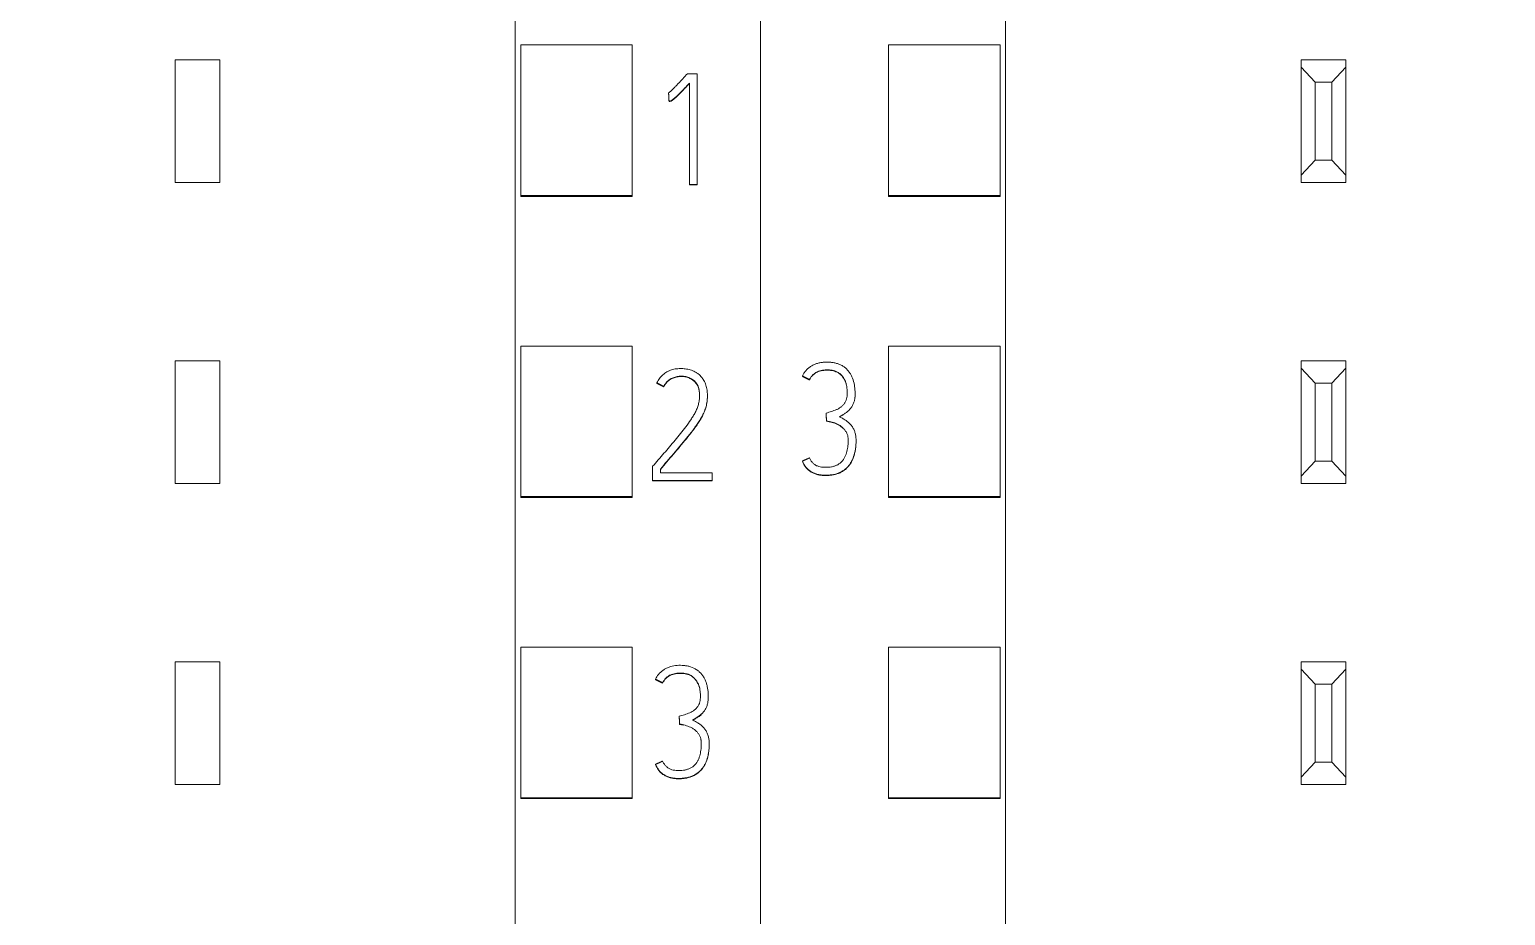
# Model space of a CAD drawing. Header units: millimetres. Extents: x 42151 to 59780, y 37376 to 44547.
# Drawn here: x 48087.11 to 48113.59, y 43227.3 to 43243.19 of the extents above; entities that cross this region are included whole.
import ezdxf

# ---------------------------------------------------------------- set-up
doc = ezdxf.new("R2010")
doc.units = ezdxf.units.MM
doc.set_wipeout_variables(frame=1)
doc.layers.add('000-PI-Oprema', color=30, linetype='Continuous', lineweight=5)
doc.layers.add('SI-ORMAR-Oprema', color=30, linetype='Continuous', lineweight=5)

# ---------------------------------------------------------------- blocks, each defined once
blk = doc.blocks.new('6ES7522-1BL01-0AB0')
blk.add_wipeout([(-17.4, 69.029), (17.4, 69.029), (17.4, -77.971), (-17.4, -77.971)]).dxf.layer = 'SI-ORMAR-Oprema'
at = {"layer": 'SI-ORMAR-Oprema', "linetype": 'Continuous'}
for p, q in [((17.4, 56.709), (17.4, -56.709)), ((13, -54.387), (13, 54.429)), ((13.1, -9.006), (13.1, -6.304)), ((13.1, -6.304), (15.1, -6.304)), ((15.1, -9.006), (15.1, -6.304)), ((6.9, -8.771), (6.9, -6.571)), ((6.9, -6.571), (7.7, -6.571)), ((7.7, -6.571), (7.7, -8.771)), ((16.264, -6.82), (16.089, -6.82)), ((16.264, -8.809), (16.264, -6.82)), ((16.125, -6.992), (16.125, -8.809)), ((15.753, -7.166), (15.753, -7.172)), ((15.761, -7.313), (15.761, -7.319)), ((7.7, -8.771), (6.9, -8.771)), ((16.125, -8.809), (16.125, -8.815)), ((16.125, -8.809), (16.264, -8.809)), ((16.264, -8.815), (16.125, -8.815)), ((16.264, -8.809), (16.264, -8.815)), ((13.1, -9.022), (13.1, -9.006)), ((13.1, -9.006), (15.1, -9.006)), ((13.1, -9.022), (15.1, -9.022)), ((15.1, -9.022), (15.1, -9.006)), ((13.1, -14.407), (13.1, -11.706)), ((13.1, -11.706), (15.1, -11.706)), ((15.1, -14.407), (15.1, -11.706)), ((6.9, -14.171), (6.9, -11.971)), ((6.9, -11.971), (7.7, -11.971)), ((7.7, -11.971), (7.7, -14.171)), ((15.542, -12.367), (15.542, -12.373)), ((15.667, -12.431), (15.667, -12.437)), ((16.449, -12.599), (16.449, -12.593)), ((15.467, -13.863), (15.467, -14.118)), ((15.606, -13.98), (15.606, -13.913)), ((16.533, -13.98), (15.606, -13.98)), ((16.533, -14.118), (16.533, -13.98)), ((7.7, -14.171), (6.9, -14.171)), ((15.467, -14.118), (15.467, -14.125)), ((15.467, -14.118), (16.533, -14.118)), ((16.533, -14.125), (15.467, -14.125)), ((16.533, -14.118), (16.533, -14.125)), ((13.1, -14.422), (13.1, -14.407)), ((13.1, -14.407), (15.1, -14.407)), ((13.1, -14.422), (15.1, -14.422)), ((15.1, -14.422), (15.1, -14.407)), ((13.1, -19.809), (13.1, -17.107)), ((13.1, -17.107), (15.1, -17.107)), ((15.1, -19.809), (15.1, -17.107)), ((6.9, -19.571), (6.9, -17.371)), ((6.9, -17.371), (7.7, -17.371)), ((7.7, -17.371), (7.7, -19.571)), ((15.519, -17.683), (15.519, -17.689)), ((15.646, -17.747), (15.646, -17.753)), ((16.465, -18.002), (16.465, -17.995)), ((15.943, -18.348), (15.943, -18.354)), ((15.951, -18.487), (15.951, -18.493)), ((16.481, -18.855), (16.481, -18.849)), ((15.519, -19.21), (15.519, -19.216)), ((7.7, -19.571), (6.9, -19.571)), ((13.1, -19.822), (13.1, -19.809)), ((13.1, -19.809), (15.1, -19.809)), ((13.1, -19.822), (15.1, -19.822)), ((15.1, -19.822), (15.1, -19.809))]:
    blk.add_line(p, q, dxfattribs=at)
for points, knots in [([(16.089, -6.82), (16.062, -6.85), (16.035, -6.88), (15.981, -6.939), (15.953, -6.969), (15.912, -7.013), (15.898, -7.027), (15.87, -7.056), (15.856, -7.071), (15.828, -7.099), (15.813, -7.113), (15.783, -7.14), (15.768, -7.153), (15.753, -7.166)], [0, 0, 0, 0, 0.25, 0.25, 0.5, 0.5, 0.625, 0.625, 0.75, 0.75, 0.875, 0.875, 1, 1, 1, 1]), ([(15.761, -7.313), (15.767, -7.313), (15.772, -7.312), (15.782, -7.31), (15.787, -7.309), (15.797, -7.305), (15.801, -7.303), (15.81, -7.298), (15.814, -7.295), (15.827, -7.286), (15.835, -7.28), (15.851, -7.267), (15.859, -7.261), (15.882, -7.24), (15.897, -7.227), (15.926, -7.198), (15.941, -7.184), (15.984, -7.14), (16.013, -7.111), (16.069, -7.052), (16.097, -7.022), (16.125, -6.992)], [0, 0, 0, 0, 0.03125, 0.03125, 0.0625, 0.0625, 0.09375, 0.09375, 0.125, 0.125, 0.1875, 0.1875, 0.25, 0.25, 0.375, 0.375, 0.5, 0.5, 0.75, 0.75, 1, 1, 1, 1]), ([(16.125, -6.998), (16.097, -7.028), (16.069, -7.058), (16.013, -7.117), (15.984, -7.147), (15.941, -7.19), (15.926, -7.205), (15.897, -7.233), (15.882, -7.247), (15.859, -7.267), (15.851, -7.274), (15.835, -7.287), (15.827, -7.293), (15.814, -7.302), (15.81, -7.304), (15.801, -7.309), (15.797, -7.312), (15.787, -7.315), (15.782, -7.316), (15.772, -7.318), (15.767, -7.319), (15.761, -7.319)], [0, 0, 0, 0, 0.25, 0.25, 0.5, 0.5, 0.625, 0.625, 0.75, 0.75, 0.8125, 0.8125, 0.875, 0.875, 0.90625, 0.90625, 0.9375, 0.9375, 0.96875, 0.96875, 1, 1, 1, 1]), ([(15.606, -13.913), (15.645, -13.867), (15.684, -13.821), (15.762, -13.729), (15.801, -13.684), (15.879, -13.592), (15.918, -13.546), (15.996, -13.454), (16.034, -13.407), (16.11, -13.314), (16.148, -13.267), (16.203, -13.195), (16.221, -13.17), (16.256, -13.121), (16.273, -13.096), (16.306, -13.046), (16.322, -13.021), (16.353, -12.969), (16.367, -12.942), (16.386, -12.901), (16.392, -12.888), (16.403, -12.859), (16.408, -12.845), (16.422, -12.802), (16.429, -12.773), (16.441, -12.714), (16.445, -12.684), (16.448, -12.639), (16.449, -12.624), (16.45, -12.593), (16.449, -12.578), (16.447, -12.533), (16.444, -12.503), (16.436, -12.458), (16.433, -12.444), (16.425, -12.414), (16.421, -12.4), (16.41, -12.371), (16.404, -12.357), (16.391, -12.331), (16.384, -12.317), (16.371, -12.298), (16.367, -12.292), (16.358, -12.28), (16.353, -12.274), (16.339, -12.256), (16.329, -12.245), (16.307, -12.224), (16.296, -12.214), (16.278, -12.2), (16.272, -12.195), (16.259, -12.187), (16.253, -12.183), (16.22, -12.163), (16.192, -12.151), (16.149, -12.136), (16.135, -12.132), (16.105, -12.124), (16.09, -12.121), (16.06, -12.115), (16.045, -12.114), (16.015, -12.111), (16, -12.11), (15.97, -12.109), (15.955, -12.11), (15.925, -12.111), (15.91, -12.112), (15.864, -12.117), (15.835, -12.123), (15.792, -12.137), (15.777, -12.142), (15.757, -12.152), (15.75, -12.155), (15.736, -12.162), (15.729, -12.165), (15.697, -12.184), (15.672, -12.202), (15.638, -12.232), (15.627, -12.243), (15.607, -12.266), (15.597, -12.277), (15.57, -12.313), (15.555, -12.339), (15.542, -12.367)], [0, 0, 0, 0, 0.0625, 0.0625, 0.125, 0.125, 0.1875, 0.1875, 0.25, 0.25, 0.3125, 0.3125, 0.34375, 0.34375, 0.375, 0.375, 0.40625, 0.40625, 0.4375, 0.4375, 0.453125, 0.453125, 0.46875, 0.46875, 0.5, 0.5, 0.53125, 0.53125, 0.546875, 0.546875, 0.5625, 0.5625, 0.59375, 0.59375, 0.609375, 0.609375, 0.625, 0.625, 0.640625, 0.640625, 0.65625, 0.65625, 0.664062, 0.664062, 0.671875, 0.671875, 0.6875, 0.6875, 0.703125, 0.703125, 0.710937, 0.710937, 0.71875, 0.71875, 0.75, 0.75, 0.765625, 0.765625, 0.78125, 0.78125, 0.796875, 0.796875, 0.8125, 0.8125, 0.828125, 0.828125, 0.84375, 0.84375, 0.875, 0.875, 0.890625, 0.890625, 0.898437, 0.898437, 0.90625, 0.90625, 0.9375, 0.9375, 0.953125, 0.953125, 0.96875, 0.96875, 1, 1, 1, 1]), ([(15.667, -12.431), (15.679, -12.408), (15.692, -12.386), (15.716, -12.355), (15.725, -12.346), (15.744, -12.327), (15.754, -12.319), (15.785, -12.296), (15.808, -12.284), (15.856, -12.264), (15.881, -12.257), (15.919, -12.25), (15.932, -12.248), (15.958, -12.246), (15.971, -12.245), (16.01, -12.246), (16.035, -12.249), (16.073, -12.257), (16.086, -12.261), (16.111, -12.269), (16.123, -12.274), (16.158, -12.29), (16.18, -12.304), (16.21, -12.328), (16.22, -12.337), (16.238, -12.356), (16.246, -12.366), (16.257, -12.382), (16.26, -12.388), (16.267, -12.399), (16.276, -12.416), (16.283, -12.434), (16.291, -12.459), (16.295, -12.472), (16.3, -12.497), (16.302, -12.51), (16.305, -12.536), (16.306, -12.548), (16.308, -12.574), (16.308, -12.587), (16.308, -12.613), (16.308, -12.626), (16.306, -12.652), (16.304, -12.665), (16.299, -12.703), (16.294, -12.729), (16.284, -12.766), (16.281, -12.778), (16.273, -12.803), (16.268, -12.815), (16.253, -12.851), (16.242, -12.875), (16.219, -12.92), (16.206, -12.942), (16.179, -12.986), (16.165, -13.007), (16.123, -13.072), (16.093, -13.113), (16, -13.237), (15.935, -13.316), (15.836, -13.435), (15.803, -13.474), (15.736, -13.552), (15.703, -13.591), (15.636, -13.669), (15.602, -13.708), (15.535, -13.786), (15.501, -13.825), (15.467, -13.863)], [0, 0, 0, 0, 0.03125, 0.03125, 0.046875, 0.046875, 0.0625, 0.0625, 0.09375, 0.09375, 0.125, 0.125, 0.140625, 0.140625, 0.15625, 0.15625, 0.1875, 0.1875, 0.203125, 0.203125, 0.21875, 0.21875, 0.25, 0.25, 0.265625, 0.265625, 0.28125, 0.28125, 0.289063, 0.289063, 0.296875, 0.3125, 0.3125, 0.328125, 0.328125, 0.34375, 0.34375, 0.359375, 0.359375, 0.375, 0.375, 0.390625, 0.390625, 0.40625, 0.40625, 0.4375, 0.4375, 0.453125, 0.453125, 0.46875, 0.46875, 0.5, 0.5, 0.53125, 0.53125, 0.5625, 0.5625, 0.625, 0.625, 0.75, 0.75, 0.8125, 0.8125, 0.875, 0.875, 0.9375, 0.9375, 1, 1, 1, 1]), ([(16.308, -12.602), (16.308, -12.592), (16.308, -12.581), (16.307, -12.558), (16.306, -12.545), (16.303, -12.52), (16.301, -12.507), (16.296, -12.481), (16.292, -12.469), (16.284, -12.444), (16.28, -12.432), (16.272, -12.414), (16.269, -12.408), (16.262, -12.397), (16.259, -12.391), (16.24, -12.364), (16.223, -12.345), (16.197, -12.324), (16.192, -12.32), (16.182, -12.313), (16.165, -12.302), (16.137, -12.286), (16.113, -12.276), (16.088, -12.267), (16.076, -12.264), (16.038, -12.255), (16.012, -12.252), (15.959, -12.251), (15.921, -12.255), (15.883, -12.264), (15.857, -12.271), (15.845, -12.275), (15.821, -12.285), (15.809, -12.29), (15.786, -12.303), (15.775, -12.31), (15.743, -12.333), (15.725, -12.351), (15.701, -12.381), (15.693, -12.392), (15.679, -12.414), (15.673, -12.425), (15.667, -12.437)], [0, 0, 0, 0, 0.034384, 0.034384, 0.076368, 0.076368, 0.118351, 0.118351, 0.160334, 0.160334, 0.202317, 0.202317, 0.223309, 0.223309, 0.244301, 0.244301, 0.328267, 0.328267, 0.349259, 0.349259, 0.370251, 0.412234, 0.454217, 0.454217, 0.496201, 0.496201, 0.580167, 0.580167, 0.664134, 0.706117, 0.706117, 0.7481, 0.7481, 0.790084, 0.790084, 0.832067, 0.832067, 0.916033, 0.916033, 0.958017, 0.958017, 1, 1, 1, 1]), ([(16.449, -12.6), (16.449, -12.605), (16.449, -12.611), (16.449, -12.632), (16.448, -12.647), (16.445, -12.692), (16.44, -12.722), (16.429, -12.781), (16.422, -12.81), (16.407, -12.853), (16.402, -12.867), (16.391, -12.896), (16.385, -12.91), (16.366, -12.951), (16.352, -12.977), (16.321, -13.029), (16.305, -13.054), (16.272, -13.104), (16.255, -13.129), (16.22, -13.177), (16.202, -13.202), (16.148, -13.274), (16.11, -13.321), (16.034, -13.414), (15.996, -13.46), (15.918, -13.553), (15.879, -13.598), (15.801, -13.69), (15.762, -13.736), (15.684, -13.828), (15.645, -13.874), (15.606, -13.92)], [0, 0, 0, 0, 0.010377, 0.010377, 0.038652, 0.038652, 0.095202, 0.095202, 0.151752, 0.151752, 0.180027, 0.180027, 0.208302, 0.208302, 0.264851, 0.264851, 0.321401, 0.321401, 0.377951, 0.377951, 0.434501, 0.434501, 0.547601, 0.547601, 0.660701, 0.660701, 0.7738, 0.7738, 0.8869, 0.8869, 1, 1, 1, 1]), ([(16.182, -18.412), (16.2, -18.403), (16.217, -18.393), (16.252, -18.374), (16.269, -18.363), (16.294, -18.347), (16.302, -18.341), (16.318, -18.329), (16.326, -18.323), (16.341, -18.31), (16.348, -18.303), (16.362, -18.288), (16.369, -18.281), (16.389, -18.258), (16.401, -18.241), (16.416, -18.215), (16.421, -18.206), (16.43, -18.188), (16.434, -18.179), (16.445, -18.15), (16.451, -18.131), (16.459, -18.092), (16.461, -18.072), (16.464, -18.031), (16.465, -18.011), (16.465, -17.971), (16.464, -17.951), (16.46, -17.891), (16.454, -17.851), (16.441, -17.792), (16.436, -17.772), (16.424, -17.734), (16.41, -17.696), (16.391, -17.66), (16.37, -17.625), (16.358, -17.609), (16.332, -17.578), (16.312, -17.556), (16.289, -17.536), (16.273, -17.524), (16.265, -17.518), (16.222, -17.489), (16.186, -17.472), (16.137, -17.457), (16.128, -17.454), (16.108, -17.449), (16.078, -17.442), (16.029, -17.436), (15.988, -17.434), (15.948, -17.433), (15.928, -17.434), (15.867, -17.438), (15.828, -17.445), (15.78, -17.459), (15.77, -17.462), (15.751, -17.469), (15.741, -17.472), (15.713, -17.485), (15.678, -17.504), (15.645, -17.527), (15.621, -17.546), (15.613, -17.553), (15.599, -17.567), (15.592, -17.574), (15.571, -17.597), (15.559, -17.613), (15.542, -17.638), (15.537, -17.647), (15.527, -17.664), (15.523, -17.674), (15.519, -17.683)], [0, 0, 0, 0, 0.03125, 0.03125, 0.0625, 0.0625, 0.078125, 0.078125, 0.09375, 0.09375, 0.109375, 0.109375, 0.125, 0.125, 0.15625, 0.15625, 0.171875, 0.171875, 0.1875, 0.1875, 0.21875, 0.21875, 0.25, 0.25, 0.28125, 0.28125, 0.3125, 0.3125, 0.375, 0.375, 0.40625, 0.40625, 0.4375, 0.46875, 0.46875, 0.5, 0.5, 0.53125, 0.546875, 0.546875, 0.5625, 0.5625, 0.625, 0.625, 0.640625, 0.640625, 0.65625, 0.6875, 0.71875, 0.71875, 0.75, 0.75, 0.8125, 0.8125, 0.828125, 0.828125, 0.84375, 0.84375, 0.875, 0.90625, 0.90625, 0.921875, 0.921875, 0.9375, 0.9375, 0.96875, 0.96875, 0.984375, 0.984375, 1, 1, 1, 1]), ([(15.646, -17.747), (15.654, -17.732), (15.662, -17.718), (15.68, -17.69), (15.691, -17.678), (15.708, -17.66), (15.714, -17.654), (15.727, -17.643), (15.733, -17.638), (15.746, -17.628), (15.753, -17.624), (15.767, -17.615), (15.775, -17.611), (15.797, -17.601), (15.813, -17.595), (15.845, -17.585), (15.861, -17.582), (15.893, -17.576), (15.91, -17.575), (15.943, -17.572), (15.959, -17.572), (16.009, -17.573), (16.042, -17.576), (16.082, -17.586), (16.09, -17.588), (16.106, -17.593), (16.114, -17.596), (16.137, -17.605), (16.152, -17.613), (16.173, -17.626), (16.18, -17.631), (16.193, -17.641), (16.199, -17.647), (16.217, -17.664), (16.228, -17.676), (16.244, -17.696), (16.249, -17.702), (16.258, -17.716), (16.271, -17.737), (16.282, -17.759), (16.294, -17.79), (16.3, -17.806), (16.309, -17.838), (16.312, -17.854), (16.32, -17.903), (16.323, -17.935), (16.324, -17.985), (16.323, -18.002), (16.322, -18.035), (16.321, -18.051), (16.317, -18.076), (16.315, -18.084), (16.311, -18.1), (16.308, -18.108), (16.3, -18.131), (16.292, -18.146), (16.279, -18.167), (16.274, -18.174), (16.264, -18.187), (16.259, -18.194), (16.248, -18.206), (16.242, -18.212), (16.23, -18.223), (16.224, -18.229), (16.204, -18.244), (16.19, -18.254), (16.162, -18.271), (16.148, -18.278), (16.117, -18.292), (16.102, -18.298), (16.07, -18.309), (16.055, -18.314), (16.007, -18.329), (15.975, -18.339), (15.943, -18.348)], [0, 0, 0, 0, 0.03125, 0.03125, 0.0625, 0.0625, 0.078125, 0.078125, 0.09375, 0.09375, 0.109375, 0.109375, 0.125, 0.125, 0.15625, 0.15625, 0.1875, 0.1875, 0.21875, 0.21875, 0.25, 0.25, 0.3125, 0.3125, 0.328125, 0.328125, 0.34375, 0.34375, 0.375, 0.375, 0.390625, 0.390625, 0.40625, 0.40625, 0.4375, 0.4375, 0.453125, 0.453125, 0.46875, 0.5, 0.5, 0.53125, 0.53125, 0.5625, 0.5625, 0.625, 0.625, 0.65625, 0.65625, 0.6875, 0.6875, 0.703125, 0.703125, 0.71875, 0.71875, 0.75, 0.75, 0.765625, 0.765625, 0.78125, 0.78125, 0.796875, 0.796875, 0.8125, 0.8125, 0.84375, 0.84375, 0.875, 0.875, 0.90625, 0.90625, 0.9375, 0.9375, 1, 1, 1, 1]), ([(16.323, -17.991), (16.323, -17.986), (16.323, -17.982), (16.323, -17.945), (16.321, -17.912), (16.313, -17.864), (16.309, -17.847), (16.303, -17.823), (16.3, -17.815), (16.295, -17.799), (16.292, -17.792), (16.283, -17.768), (16.276, -17.754), (16.26, -17.725), (16.25, -17.711), (16.23, -17.684), (16.219, -17.672), (16.201, -17.655), (16.195, -17.649), (16.182, -17.639), (16.175, -17.634), (16.154, -17.62), (16.14, -17.613), (16.109, -17.6), (16.093, -17.595), (16.061, -17.587), (16.044, -17.584), (16.011, -17.58), (15.995, -17.579), (15.962, -17.578), (15.945, -17.578), (15.912, -17.581), (15.895, -17.582), (15.863, -17.587), (15.846, -17.591), (15.822, -17.598), (15.815, -17.601), (15.799, -17.607), (15.791, -17.61), (15.776, -17.617), (15.769, -17.621), (15.755, -17.629), (15.748, -17.634), (15.727, -17.648), (15.715, -17.659), (15.691, -17.683), (15.681, -17.696), (15.662, -17.723), (15.654, -17.738), (15.646, -17.753)], [0, 0, 0, 0, 0.012687, 0.012687, 0.111418, 0.111418, 0.160784, 0.160784, 0.185467, 0.185467, 0.21015, 0.21015, 0.259515, 0.259515, 0.308881, 0.308881, 0.358247, 0.358247, 0.382929, 0.382929, 0.407612, 0.407612, 0.456978, 0.456978, 0.506343, 0.506343, 0.555709, 0.555709, 0.605075, 0.605075, 0.65444, 0.65444, 0.703806, 0.703806, 0.753172, 0.753172, 0.777855, 0.777855, 0.802537, 0.802537, 0.82722, 0.82722, 0.851903, 0.851903, 0.901269, 0.901269, 0.950634, 0.950634, 1, 1, 1, 1]), ([(15.519, -19.21), (15.527, -19.23), (15.537, -19.248), (15.558, -19.285), (15.569, -19.302), (15.589, -19.327), (15.596, -19.335), (15.611, -19.35), (15.618, -19.358), (15.642, -19.378), (15.66, -19.39), (15.687, -19.406), (15.696, -19.411), (15.715, -19.42), (15.725, -19.424), (15.754, -19.436), (15.774, -19.443), (15.815, -19.452), (15.836, -19.456), (15.878, -19.461), (15.899, -19.462), (15.941, -19.463), (15.962, -19.462), (16.004, -19.46), (16.025, -19.458), (16.056, -19.453), (16.066, -19.452), (16.087, -19.447), (16.097, -19.445), (16.128, -19.437), (16.148, -19.431), (16.177, -19.419), (16.187, -19.415), (16.206, -19.406), (16.215, -19.402), (16.243, -19.386), (16.261, -19.374), (16.294, -19.349), (16.309, -19.335), (16.339, -19.305), (16.353, -19.289), (16.378, -19.255), (16.389, -19.237), (16.404, -19.21), (16.409, -19.2), (16.418, -19.181), (16.422, -19.172), (16.442, -19.123), (16.454, -19.083), (16.467, -19.021), (16.47, -19), (16.476, -18.959), (16.478, -18.938), (16.481, -18.896), (16.481, -18.875), (16.481, -18.833), (16.481, -18.812), (16.478, -18.771), (16.475, -18.75), (16.469, -18.719), (16.466, -18.709), (16.46, -18.688), (16.457, -18.678), (16.445, -18.648), (16.436, -18.629), (16.42, -18.602), (16.415, -18.593), (16.402, -18.575), (16.396, -18.567), (16.375, -18.543), (16.36, -18.528), (16.328, -18.5), (16.31, -18.488), (16.274, -18.465), (16.256, -18.453), (16.219, -18.432), (16.201, -18.422), (16.182, -18.412)], [0, 0, 0, 0, 0.03125, 0.03125, 0.0625, 0.0625, 0.078125, 0.078125, 0.09375, 0.09375, 0.125, 0.125, 0.140625, 0.140625, 0.15625, 0.15625, 0.1875, 0.1875, 0.21875, 0.21875, 0.25, 0.25, 0.28125, 0.28125, 0.3125, 0.3125, 0.328125, 0.328125, 0.34375, 0.34375, 0.375, 0.375, 0.390625, 0.390625, 0.40625, 0.40625, 0.4375, 0.4375, 0.46875, 0.46875, 0.5, 0.5, 0.53125, 0.53125, 0.546875, 0.546875, 0.5625, 0.5625, 0.625, 0.625, 0.65625, 0.65625, 0.6875, 0.6875, 0.71875, 0.71875, 0.75, 0.75, 0.78125, 0.78125, 0.796875, 0.796875, 0.8125, 0.8125, 0.84375, 0.84375, 0.859375, 0.859375, 0.875, 0.875, 0.90625, 0.90625, 0.9375, 0.9375, 0.96875, 0.96875, 1, 1, 1, 1]), ([(15.951, -18.487), (15.986, -18.492), (16.019, -18.5), (16.085, -18.519), (16.117, -18.53), (16.163, -18.553), (16.179, -18.561), (16.208, -18.58), (16.222, -18.59), (16.241, -18.607), (16.248, -18.613), (16.26, -18.625), (16.266, -18.632), (16.282, -18.651), (16.292, -18.665), (16.305, -18.688), (16.31, -18.695), (16.317, -18.711), (16.32, -18.719), (16.329, -18.744), (16.333, -18.76), (16.338, -18.795), (16.339, -18.812), (16.34, -18.847), (16.34, -18.864), (16.337, -18.915), (16.334, -18.95), (16.325, -19), (16.322, -19.017), (16.313, -19.051), (16.309, -19.068), (16.297, -19.1), (16.291, -19.117), (16.276, -19.148), (16.268, -19.163), (16.239, -19.207), (16.215, -19.232), (16.18, -19.257), (16.173, -19.262), (16.158, -19.271), (16.15, -19.276), (16.127, -19.287), (16.111, -19.294), (16.086, -19.302), (16.078, -19.304), (16.061, -19.308), (16.035, -19.314), (15.993, -19.32), (15.958, -19.321), (15.923, -19.321), (15.906, -19.321), (15.872, -19.318), (15.854, -19.315), (15.821, -19.308), (15.804, -19.304), (15.771, -19.291), (15.756, -19.283), (15.734, -19.269), (15.727, -19.263), (15.714, -19.252), (15.708, -19.246), (15.696, -19.233), (15.691, -19.227), (15.68, -19.213), (15.675, -19.205), (15.661, -19.183), (15.653, -19.168), (15.646, -19.152)], [0, 0, 0, 0, 0.0625, 0.0625, 0.125, 0.125, 0.15625, 0.15625, 0.1875, 0.1875, 0.203125, 0.203125, 0.21875, 0.21875, 0.25, 0.25, 0.265625, 0.265625, 0.28125, 0.28125, 0.3125, 0.3125, 0.34375, 0.34375, 0.375, 0.375, 0.4375, 0.4375, 0.46875, 0.46875, 0.5, 0.5, 0.53125, 0.53125, 0.5625, 0.5625, 0.625, 0.625, 0.640625, 0.640625, 0.65625, 0.65625, 0.6875, 0.6875, 0.703125, 0.703125, 0.71875, 0.75, 0.78125, 0.78125, 0.8125, 0.8125, 0.84375, 0.84375, 0.875, 0.875, 0.90625, 0.90625, 0.921875, 0.921875, 0.9375, 0.9375, 0.953125, 0.953125, 0.96875, 0.96875, 1, 1, 1, 1]), ([(16.37, -18.285), (16.359, -18.298), (16.347, -18.31), (16.327, -18.328), (16.319, -18.334), (16.303, -18.347), (16.295, -18.352), (16.27, -18.369), (16.252, -18.379), (16.218, -18.4), (16.2, -18.409), (16.182, -18.418)], [0, 0, 0, 0, 0.21875, 0.21875, 0.348958, 0.348958, 0.479167, 0.479167, 0.739583, 0.739583, 1, 1, 1, 1]), ([(16.34, -18.851), (16.34, -18.847), (16.34, -18.842), (16.339, -18.82), (16.338, -18.803), (16.335, -18.778), (16.333, -18.77), (16.331, -18.762)], [0, 0, 0, 0, 0.153515, 0.153515, 0.727403, 0.727403, 1, 1, 1, 1]), ([(16.476, -18.957), (16.475, -18.965), (16.474, -18.974), (16.471, -19.003), (16.467, -19.024), (16.455, -19.086), (16.443, -19.126), (16.424, -19.174), (16.42, -19.184), (16.411, -19.203), (16.406, -19.212), (16.391, -19.24), (16.379, -19.258), (16.355, -19.292), (16.341, -19.308), (16.319, -19.331), (16.312, -19.339), (16.296, -19.353), (16.288, -19.36), (16.263, -19.379), (16.245, -19.391), (16.218, -19.406), (16.209, -19.411), (16.19, -19.42), (16.18, -19.425), (16.13, -19.444), (16.09, -19.454), (16.027, -19.464), (16.006, -19.466), (15.964, -19.468), (15.943, -19.469), (15.901, -19.468), (15.88, -19.467), (15.848, -19.464), (15.838, -19.462), (15.817, -19.459), (15.806, -19.456), (15.775, -19.449), (15.755, -19.443), (15.726, -19.431), (15.716, -19.427), (15.697, -19.417), (15.688, -19.412), (15.66, -19.396), (15.643, -19.384), (15.619, -19.364), (15.611, -19.357), (15.596, -19.342), (15.589, -19.333), (15.569, -19.309), (15.558, -19.291), (15.537, -19.254), (15.527, -19.236), (15.519, -19.216)], [0, 0, 0, 0, 0.019264, 0.019264, 0.065966, 0.065966, 0.15937, 0.15937, 0.18272, 0.18272, 0.206071, 0.206071, 0.252773, 0.252773, 0.299475, 0.299475, 0.322825, 0.322825, 0.346176, 0.346176, 0.392878, 0.392878, 0.416229, 0.416229, 0.43958, 0.43958, 0.532983, 0.532983, 0.579685, 0.579685, 0.626386, 0.626386, 0.673088, 0.673088, 0.696439, 0.696439, 0.71979, 0.71979, 0.766492, 0.766492, 0.789842, 0.789842, 0.813193, 0.813193, 0.859895, 0.859895, 0.883246, 0.883246, 0.906597, 0.906597, 0.953298, 0.953298, 1, 1, 1, 1])]:
    blk.add_open_spline(points, degree=3, knots=knots, dxfattribs=at)
for points, weights in [([(15.753, -7.166), (15.757, -7.239), (15.761, -7.313)], [0.500000018061, 0.499999981939, 0.500000018061]), ([(15.761, -7.319), (15.757, -7.246), (15.753, -7.172)], [0.499999996815, 0.500000003185, 0.499999996815]), ([(15.542, -12.367), (15.605, -12.399), (15.667, -12.431)], [0.500000104134, 0.499999895866, 0.500000104134]), ([(15.667, -12.437), (15.605, -12.405), (15.542, -12.373)], [0.500000092294, 0.499999907706, 0.500000092294]), ([(15.519, -17.683), (15.583, -17.715), (15.646, -17.747)], [0.500000022956, 0.499999977044, 0.500000022956]), ([(15.646, -17.753), (15.583, -17.721), (15.519, -17.689)], [0.499999955127, 0.500000044873, 0.499999955127]), ([(15.943, -18.348), (15.947, -18.417), (15.951, -18.487)], [0.499999978275, 0.500000021725, 0.499999978275]), ([(15.951, -18.493), (15.947, -18.424), (15.943, -18.354)], [0.500000012737, 0.499999987263, 0.500000012737]), ([(15.646, -19.152), (15.583, -19.181), (15.519, -19.21)], [0.500000064377, 0.499999935623, 0.500000064377])]:
    blk.add_rational_spline(points, weights, degree=2, dxfattribs=at)
blk.add_open_spline([(16.021, -18.508), (15.998, -18.502), (15.975, -18.497), (15.951, -18.493)], degree=3, dxfattribs=at)
blk = doc.blocks.new('6ES7531-7KF00-0AB0')
at = {"layer": 'SI-ORMAR-Oprema', "linetype": 'Continuous'}
for p, q in [((-17.763, -1.738), (-17.763, -7.528)), ((-29.363, -3.719), (-29.363, -41.071)), ((-26.913, -6.646), (-26.913, -7.846)), ((-21.063, -6.646), (-26.913, -6.646)), ((-21.063, -7.846), (-21.063, -6.646)), ((-17.763, -7.528), (-17.763, -41.098)), ((-26.913, -7.846), (-21.063, -7.846)), ((-26.913, -7.846), (-26.913, -7.846)), ((-26.913, -7.846), (-26.163, -7.846)), ((-26.163, -7.846), (-26.163, -37.796)), ((-26.163, -7.846), (-26.163, -7.846)), ((-21.813, -7.846), (-26.163, -7.846)), ((-21.813, -37.796), (-21.813, -7.846)), ((-21.813, -7.846), (-21.813, -7.846)), ((-21.813, -7.846), (-21.063, -7.846)), ((-21.063, -7.846), (-21.063, -7.846)), ((-25.238, -8.684), (-25.238, -8.684)), ((-25.238, -8.684), (-24.538, -8.684)), ((-25.238, -9.659), (-25.238, -8.684)), ((-25.238, -8.684), (-24.538, -8.684)), ((-24.538, -8.684), (-24.538, -8.684)), ((-24.538, -8.684), (-24.538, -9.659)), ((-23.438, -8.684), (-23.438, -8.684)), ((-23.438, -8.684), (-22.738, -8.684)), ((-23.438, -9.659), (-23.438, -8.684)), ((-23.438, -8.684), (-22.738, -8.684)), ((-22.738, -8.684), (-22.738, -8.684)), ((-22.738, -8.684), (-22.738, -9.659)), ((-24.538, -9.659), (-25.238, -9.659)), ((-22.738, -9.659), (-23.438, -9.659)), ((-25.238, -10.184), (-25.238, -10.184)), ((-25.238, -10.184), (-24.538, -10.184)), ((-25.238, -11.159), (-25.238, -10.184)), ((-25.238, -10.184), (-24.538, -10.184)), ((-24.538, -10.184), (-24.538, -10.184)), ((-24.538, -10.184), (-24.538, -11.159)), ((-23.438, -10.184), (-23.438, -10.184)), ((-23.438, -10.184), (-22.738, -10.184)), ((-23.438, -11.159), (-23.438, -10.184)), ((-23.438, -10.184), (-22.738, -10.184)), ((-22.738, -10.184), (-22.738, -10.184)), ((-22.738, -10.184), (-22.738, -11.159)), ((-24.538, -11.159), (-25.238, -11.159)), ((-22.738, -11.159), (-23.438, -11.159)), ((-25.238, -11.684), (-25.238, -11.684)), ((-25.238, -11.684), (-24.538, -11.684)), ((-25.238, -12.659), (-25.238, -11.684)), ((-25.238, -11.684), (-24.538, -11.684)), ((-24.538, -11.684), (-24.538, -11.684)), ((-24.538, -11.684), (-24.538, -12.659)), ((-23.438, -11.684), (-23.438, -11.684)), ((-23.438, -11.684), (-22.738, -11.684)), ((-23.438, -12.659), (-23.438, -11.684)), ((-23.438, -11.684), (-22.738, -11.684)), ((-22.738, -11.684), (-22.738, -11.684)), ((-22.738, -11.684), (-22.738, -12.659)), ((-24.538, -12.659), (-25.238, -12.659)), ((-22.738, -12.659), (-23.438, -12.659)), ((-25.238, -13.184), (-25.238, -13.184)), ((-25.238, -13.184), (-24.538, -13.184)), ((-25.238, -14.159), (-25.238, -13.184)), ((-25.238, -13.184), (-24.538, -13.184)), ((-24.538, -13.184), (-24.538, -13.184)), ((-24.538, -13.184), (-24.538, -14.159)), ((-23.438, -13.184), (-23.438, -13.184)), ((-23.438, -13.184), (-22.738, -13.184)), ((-23.438, -14.159), (-23.438, -13.184)), ((-23.438, -13.184), (-22.738, -13.184)), ((-22.738, -13.184), (-22.738, -13.184)), ((-22.738, -13.184), (-22.738, -14.159)), ((-24.538, -14.159), (-25.238, -14.159)), ((-22.738, -14.159), (-23.438, -14.159)), ((-25.238, -14.684), (-25.238, -14.684)), ((-25.238, -14.684), (-24.538, -14.684)), ((-25.238, -15.659), (-25.238, -14.684)), ((-25.238, -14.684), (-24.538, -14.684)), ((-24.538, -14.684), (-24.538, -14.684)), ((-24.538, -14.684), (-24.538, -15.659)), ((-23.438, -14.684), (-23.438, -14.684)), ((-23.438, -14.684), (-22.738, -14.684)), ((-23.438, -15.659), (-23.438, -14.684)), ((-23.438, -14.684), (-22.738, -14.684)), ((-22.738, -14.684), (-22.738, -14.684)), ((-22.738, -14.684), (-22.738, -15.659)), ((-24.538, -15.659), (-25.238, -15.659)), ((-22.738, -15.659), (-23.438, -15.659)), ((-25.238, -16.184), (-25.238, -16.184)), ((-25.238, -16.184), (-24.538, -16.184)), ((-25.238, -17.159), (-25.238, -16.184)), ((-25.238, -16.184), (-24.538, -16.184)), ((-24.538, -16.184), (-24.538, -16.184)), ((-24.538, -16.184), (-24.538, -17.159)), ((-23.438, -16.184), (-23.438, -16.184)), ((-23.438, -16.184), (-22.738, -16.184)), ((-23.438, -17.159), (-23.438, -16.184)), ((-23.438, -16.184), (-22.738, -16.184)), ((-22.738, -16.184), (-22.738, -16.184)), ((-22.738, -16.184), (-22.738, -17.159)), ((-24.538, -17.159), (-25.238, -17.159)), ((-22.738, -17.159), (-23.438, -17.159)), ((-25.238, -17.684), (-25.238, -17.684)), ((-25.238, -17.684), (-24.538, -17.684)), ((-25.238, -18.659), (-25.238, -17.684)), ((-25.238, -17.684), (-24.538, -17.684)), ((-24.538, -17.684), (-24.538, -17.684)), ((-24.538, -17.684), (-24.538, -18.659)), ((-23.438, -17.684), (-23.438, -17.684)), ((-23.438, -17.684), (-22.738, -17.684)), ((-23.438, -18.659), (-23.438, -17.684)), ((-23.438, -17.684), (-22.738, -17.684)), ((-22.738, -17.684), (-22.738, -17.684)), ((-22.738, -17.684), (-22.738, -18.659)), ((-24.538, -18.659), (-25.238, -18.659)), ((-22.738, -18.659), (-23.438, -18.659)), ((-25.238, -19.184), (-25.238, -19.184)), ((-25.238, -19.184), (-24.538, -19.184)), ((-25.238, -20.159), (-25.238, -19.184)), ((-25.238, -19.184), (-24.538, -19.184)), ((-24.538, -19.184), (-24.538, -19.184)), ((-24.538, -19.184), (-24.538, -20.159)), ((-23.438, -19.184), (-23.438, -19.184)), ((-23.438, -19.184), (-22.738, -19.184)), ((-23.438, -20.159), (-23.438, -19.184)), ((-23.438, -19.184), (-22.738, -19.184)), ((-22.738, -19.184), (-22.738, -19.184)), ((-22.738, -19.184), (-22.738, -20.159)), ((-24.538, -20.159), (-25.238, -20.159)), ((-22.738, -20.159), (-23.438, -20.159)), ((-25.238, -20.684), (-25.238, -20.684)), ((-25.238, -20.684), (-24.538, -20.684)), ((-25.238, -21.659), (-25.238, -20.684)), ((-25.238, -20.684), (-24.538, -20.684)), ((-24.538, -20.684), (-24.538, -20.684)), ((-24.538, -20.684), (-24.538, -21.659)), ((-23.438, -20.684), (-23.438, -20.684)), ((-23.438, -20.684), (-22.738, -20.684)), ((-23.438, -21.659), (-23.438, -20.684)), ((-23.438, -20.684), (-22.738, -20.684)), ((-22.738, -20.684), (-22.738, -20.684)), ((-22.738, -20.684), (-22.738, -21.659)), ((-24.538, -21.659), (-25.238, -21.659)), ((-22.738, -21.659), (-23.438, -21.659))]:
    blk.add_line(p, q, dxfattribs=at)
blk.add_wipeout([(-17.038, 69.029), (17.762, 69.029), (17.762, -77.96), (-17.038, -77.971)]).dxf.layer = 'SI-ORMAR-Oprema'
for p, q in [((-17.038, 56.709), (-17.038, -56.709)), ((-12.638, 54.429), (-12.638, -54.387)), ((-14.738, -9.006), (-14.738, -6.304)), ((-12.738, -6.304), (-14.738, -6.304)), ((-12.738, -9.006), (-12.738, -6.304)), ((-7.338, -6.571), (-6.538, -6.571)), ((-7.338, -6.705), (-7.338, -6.571)), ((-6.538, -6.571), (-6.538, -6.705)), ((-7.338, -8.638), (-7.338, -6.705)), ((-7.088, -6.971), (-7.338, -6.705)), ((-6.538, -6.705), (-6.788, -6.971)), ((-6.538, -6.705), (-6.538, -8.638)), ((-7.088, -6.971), (-7.088, -8.371)), ((-6.788, -6.971), (-7.088, -6.971)), ((-6.788, -8.371), (-6.788, -6.971)), ((-17.038, -7.528), (-17.763, -7.528)), ((-7.338, -8.638), (-7.088, -8.371)), ((-7.088, -8.371), (-6.788, -8.371)), ((-6.788, -8.371), (-6.538, -8.638)), ((-7.338, -8.771), (-7.338, -8.638)), ((-6.538, -8.638), (-6.538, -8.771)), ((-6.538, -8.771), (-7.338, -8.771)), ((-14.738, -9.022), (-14.738, -9.006)), ((-12.738, -9.006), (-14.738, -9.006)), ((-12.738, -9.022), (-14.738, -9.022)), ((-12.738, -9.022), (-12.738, -9.006)), ((-14.738, -14.407), (-14.738, -11.706)), ((-12.738, -11.706), (-14.738, -11.706)), ((-12.738, -14.407), (-12.738, -11.706)), ((-7.338, -11.971), (-6.538, -11.971)), ((-7.338, -12.105), (-7.338, -11.971)), ((-7.338, -14.038), (-7.338, -12.105)), ((-7.088, -12.371), (-7.338, -12.105)), ((-6.538, -12.105), (-6.788, -12.371)), ((-6.538, -11.971), (-6.538, -12.105)), ((-6.538, -12.105), (-6.538, -14.038)), ((-16.285, -12.244), (-16.285, -12.25)), ((-16.157, -12.308), (-16.157, -12.314)), ((-7.088, -12.371), (-7.088, -13.771)), ((-6.788, -12.371), (-7.088, -12.371)), ((-6.788, -13.771), (-6.788, -12.371)), ((-15.339, -12.562), (-15.339, -12.556)), ((-15.86, -12.909), (-15.86, -12.915)), ((-15.852, -13.047), (-15.852, -13.053)), ((-15.322, -13.415), (-15.322, -13.409)), ((-16.285, -13.77), (-16.285, -13.777)), ((-7.338, -14.038), (-7.088, -13.771)), ((-7.088, -13.771), (-6.788, -13.771)), ((-6.788, -13.771), (-6.538, -14.038)), ((-7.338, -14.171), (-7.338, -14.038)), ((-6.538, -14.171), (-7.338, -14.171)), ((-6.538, -14.038), (-6.538, -14.171)), ((-14.738, -14.422), (-14.738, -14.407)), ((-12.738, -14.407), (-14.738, -14.407)), ((-12.738, -14.422), (-14.738, -14.422)), ((-12.738, -14.422), (-12.738, -14.407)), ((-14.738, -19.809), (-14.738, -17.107)), ((-12.738, -17.107), (-14.738, -17.107)), ((-12.738, -19.809), (-12.738, -17.107)), ((-7.338, -17.371), (-6.538, -17.371)), ((-7.338, -17.505), (-7.338, -17.371)), ((-6.538, -17.371), (-6.538, -17.505)), ((-7.338, -19.438), (-7.338, -17.505)), ((-7.088, -17.771), (-7.338, -17.505)), ((-6.538, -17.505), (-6.788, -17.771)), ((-6.538, -17.505), (-6.538, -19.438)), ((-7.088, -17.771), (-7.088, -19.171)), ((-6.788, -17.771), (-7.088, -17.771)), ((-6.788, -19.171), (-6.788, -17.771)), ((-7.338, -19.438), (-7.088, -19.171)), ((-7.088, -19.171), (-6.788, -19.171)), ((-6.788, -19.171), (-6.538, -19.438)), ((-7.338, -19.571), (-7.338, -19.438)), ((-6.538, -19.571), (-7.338, -19.571)), ((-6.538, -19.438), (-6.538, -19.571)), ((-14.738, -19.822), (-14.738, -19.809)), ((-12.738, -19.809), (-14.738, -19.809)), ((-12.738, -19.822), (-14.738, -19.822)), ((-12.738, -19.822), (-12.738, -19.809))]:
    blk.add_line(p, q, dxfattribs=at)
for points, knots in [([(-16.285, -12.244), (-16.277, -12.225), (-16.257, -12.19), (-16.233, -12.158), (-16.212, -12.135), (-16.205, -12.128), (-16.19, -12.114), (-16.183, -12.107), (-16.159, -12.088), (-16.143, -12.076), (-16.117, -12.061), (-16.108, -12.056), (-16.09, -12.046), (-16.081, -12.042), (-16.053, -12.029), (-16.034, -12.023), (-16.005, -12.014), (-15.996, -12.011), (-15.976, -12.007), (-15.966, -12.005), (-15.936, -12), (-15.896, -11.995), (-15.856, -11.994), (-15.816, -11.995), (-15.796, -11.996), (-15.755, -11.999), (-15.735, -12.002), (-15.695, -12.01), (-15.676, -12.015), (-15.638, -12.027), (-15.619, -12.034), (-15.591, -12.047), (-15.582, -12.052), (-15.565, -12.062), (-15.556, -12.067), (-15.531, -12.084), (-15.515, -12.096), (-15.493, -12.116), (-15.486, -12.123), (-15.472, -12.138), (-15.465, -12.146), (-15.446, -12.169), (-15.434, -12.186), (-15.413, -12.22), (-15.404, -12.238), (-15.379, -12.293), (-15.367, -12.332), (-15.354, -12.39), (-15.35, -12.41), (-15.345, -12.45), (-15.343, -12.47), (-15.34, -12.51), (-15.339, -12.53), (-15.339, -12.571), (-15.339, -12.591), (-15.342, -12.631), (-15.345, -12.651), (-15.353, -12.691), (-15.358, -12.71), (-15.373, -12.747), (-15.382, -12.766), (-15.397, -12.792), (-15.403, -12.801), (-15.414, -12.817), (-15.42, -12.825), (-15.44, -12.848), (-15.454, -12.862), (-15.477, -12.882), (-15.485, -12.889), (-15.501, -12.901), (-15.509, -12.907), (-15.534, -12.924), (-15.551, -12.934), (-15.586, -12.954), (-15.604, -12.964), (-15.622, -12.972)], [0, 0, 0, 0, 0.03125, 0.0625, 0.0625, 0.078125, 0.078125, 0.09375, 0.09375, 0.125, 0.125, 0.140625, 0.140625, 0.15625, 0.15625, 0.1875, 0.1875, 0.203125, 0.203125, 0.21875, 0.21875, 0.25, 0.28125, 0.28125, 0.3125, 0.3125, 0.34375, 0.34375, 0.375, 0.375, 0.40625, 0.40625, 0.421875, 0.421875, 0.4375, 0.4375, 0.46875, 0.46875, 0.484375, 0.484375, 0.5, 0.5, 0.53125, 0.53125, 0.5625, 0.5625, 0.625, 0.625, 0.65625, 0.65625, 0.6875, 0.6875, 0.71875, 0.71875, 0.75, 0.75, 0.78125, 0.78125, 0.8125, 0.8125, 0.84375, 0.84375, 0.859375, 0.859375, 0.875, 0.875, 0.90625, 0.90625, 0.921875, 0.921875, 0.9375, 0.9375, 0.96875, 0.96875, 1, 1, 1, 1]), ([(-15.86, -12.909), (-15.829, -12.9), (-15.797, -12.89), (-15.734, -12.87), (-15.703, -12.86), (-15.658, -12.84), (-15.643, -12.832), (-15.615, -12.815), (-15.601, -12.806), (-15.582, -12.791), (-15.575, -12.785), (-15.563, -12.774), (-15.557, -12.768), (-15.541, -12.75), (-15.531, -12.737), (-15.517, -12.716), (-15.513, -12.709), (-15.506, -12.694), (-15.502, -12.686), (-15.493, -12.663), (-15.489, -12.647), (-15.483, -12.615), (-15.482, -12.598), (-15.48, -12.565), (-15.48, -12.549), (-15.481, -12.5), (-15.483, -12.467), (-15.491, -12.418), (-15.494, -12.402), (-15.501, -12.378), (-15.503, -12.37), (-15.508, -12.354), (-15.511, -12.346), (-15.52, -12.323), (-15.528, -12.308), (-15.544, -12.279), (-15.553, -12.265), (-15.573, -12.239), (-15.584, -12.226), (-15.602, -12.209), (-15.608, -12.204), (-15.621, -12.194), (-15.628, -12.189), (-15.649, -12.175), (-15.664, -12.167), (-15.695, -12.155), (-15.71, -12.15), (-15.743, -12.142), (-15.759, -12.139), (-15.792, -12.135), (-15.809, -12.134), (-15.842, -12.133), (-15.858, -12.133), (-15.892, -12.135), (-15.908, -12.137), (-15.941, -12.142), (-15.957, -12.146), (-15.981, -12.153), (-15.989, -12.155), (-16.005, -12.161), (-16.012, -12.164), (-16.028, -12.172), (-16.035, -12.175), (-16.049, -12.184), (-16.056, -12.189), (-16.076, -12.203), (-16.089, -12.214), (-16.112, -12.238), (-16.123, -12.251), (-16.141, -12.278), (-16.15, -12.293), (-16.157, -12.308)], [0, 0, 0, 0, 0.0625, 0.0625, 0.125, 0.125, 0.15625, 0.15625, 0.1875, 0.1875, 0.203125, 0.203125, 0.21875, 0.21875, 0.25, 0.25, 0.265625, 0.265625, 0.28125, 0.28125, 0.3125, 0.3125, 0.34375, 0.34375, 0.375, 0.375, 0.4375, 0.4375, 0.46875, 0.46875, 0.484375, 0.484375, 0.5, 0.5, 0.53125, 0.53125, 0.5625, 0.5625, 0.59375, 0.59375, 0.609375, 0.609375, 0.625, 0.625, 0.65625, 0.65625, 0.6875, 0.6875, 0.71875, 0.71875, 0.75, 0.75, 0.78125, 0.78125, 0.8125, 0.8125, 0.84375, 0.84375, 0.859375, 0.859375, 0.875, 0.875, 0.890625, 0.890625, 0.90625, 0.90625, 0.9375, 0.9375, 0.96875, 0.96875, 1, 1, 1, 1]), ([(-16.157, -12.314), (-16.15, -12.299), (-16.142, -12.285), (-16.123, -12.257), (-16.113, -12.245), (-16.096, -12.227), (-16.09, -12.221), (-16.077, -12.21), (-16.07, -12.205), (-16.057, -12.195), (-16.05, -12.191), (-16.036, -12.182), (-16.029, -12.179), (-16.007, -12.168), (-15.991, -12.162), (-15.959, -12.152), (-15.943, -12.149), (-15.91, -12.143), (-15.894, -12.142), (-15.861, -12.139), (-15.844, -12.139), (-15.795, -12.14), (-15.762, -12.143), (-15.721, -12.153), (-15.713, -12.155), (-15.697, -12.16), (-15.69, -12.163), (-15.667, -12.172), (-15.652, -12.18), (-15.631, -12.193), (-15.624, -12.198), (-15.611, -12.208), (-15.604, -12.214), (-15.586, -12.231), (-15.575, -12.243), (-15.56, -12.263), (-15.555, -12.269), (-15.546, -12.283), (-15.533, -12.304), (-15.522, -12.326), (-15.509, -12.357), (-15.504, -12.373), (-15.496, -12.403), (-15.493, -12.416), (-15.49, -12.43)], [0, 0, 0, 0, 0.055989, 0.055989, 0.111979, 0.111979, 0.139974, 0.139974, 0.167968, 0.167968, 0.195963, 0.195963, 0.223958, 0.223958, 0.279947, 0.279947, 0.335937, 0.335937, 0.391926, 0.391926, 0.447916, 0.447916, 0.559895, 0.559895, 0.587889, 0.587889, 0.615884, 0.615884, 0.671874, 0.671874, 0.699868, 0.699868, 0.727863, 0.727863, 0.783853, 0.783853, 0.811847, 0.811847, 0.839842, 0.895832, 0.895832, 0.951821, 0.951821, 1, 1, 1, 1]), ([(-15.344, -12.652), (-15.343, -12.641), (-15.342, -12.63), (-15.339, -12.6), (-15.339, -12.582), (-15.339, -12.563)], [0, 0, 0, 0, 0.372922, 0.372922, 1, 1, 1, 1]), ([(-15.622, -12.972), (-15.603, -12.982), (-15.585, -12.992), (-15.548, -13.013), (-15.53, -13.024), (-15.495, -13.047), (-15.478, -13.059), (-15.454, -13.08), (-15.446, -13.087), (-15.431, -13.102), (-15.423, -13.109), (-15.403, -13.133), (-15.391, -13.15), (-15.374, -13.177), (-15.369, -13.187), (-15.36, -13.206), (-15.356, -13.215), (-15.345, -13.245), (-15.338, -13.265), (-15.331, -13.296), (-15.33, -13.306), (-15.326, -13.327), (-15.325, -13.338), (-15.323, -13.369), (-15.322, -13.39), (-15.322, -13.432), (-15.323, -13.453), (-15.326, -13.495), (-15.328, -13.516), (-15.333, -13.558), (-15.336, -13.578), (-15.349, -13.64), (-15.36, -13.68), (-15.38, -13.728), (-15.384, -13.738), (-15.393, -13.757), (-15.398, -13.767), (-15.413, -13.794), (-15.424, -13.812), (-15.449, -13.846), (-15.462, -13.863), (-15.484, -13.885), (-15.492, -13.893), (-15.508, -13.907), (-15.516, -13.914), (-15.541, -13.933), (-15.558, -13.945), (-15.586, -13.96), (-15.595, -13.965), (-15.614, -13.974), (-15.624, -13.979), (-15.673, -13.998), (-15.714, -14.009), (-15.776, -14.018), (-15.798, -14.02), (-15.84, -14.022), (-15.861, -14.023), (-15.903, -14.022), (-15.924, -14.021), (-15.956, -14.018), (-15.966, -14.016), (-15.987, -14.013), (-15.997, -14.01), (-16.028, -14.003), (-16.049, -13.997), (-16.078, -13.985), (-16.088, -13.981), (-16.107, -13.971), (-16.116, -13.967), (-16.144, -13.95), (-16.161, -13.938), (-16.185, -13.918), (-16.193, -13.911), (-16.208, -13.896), (-16.215, -13.888), (-16.234, -13.863), (-16.246, -13.845), (-16.267, -13.809), (-16.276, -13.79), (-16.285, -13.77)], [0, 0, 0, 0, 0.03125, 0.03125, 0.0625, 0.0625, 0.09375, 0.09375, 0.109375, 0.109375, 0.125, 0.125, 0.15625, 0.15625, 0.171875, 0.171875, 0.1875, 0.1875, 0.21875, 0.21875, 0.234375, 0.234375, 0.25, 0.25, 0.28125, 0.28125, 0.3125, 0.3125, 0.34375, 0.34375, 0.375, 0.375, 0.4375, 0.4375, 0.453125, 0.453125, 0.46875, 0.46875, 0.5, 0.5, 0.53125, 0.53125, 0.546875, 0.546875, 0.5625, 0.5625, 0.59375, 0.59375, 0.609375, 0.609375, 0.625, 0.625, 0.6875, 0.6875, 0.71875, 0.71875, 0.75, 0.75, 0.78125, 0.78125, 0.796875, 0.796875, 0.8125, 0.8125, 0.84375, 0.84375, 0.859375, 0.859375, 0.875, 0.875, 0.90625, 0.90625, 0.921875, 0.921875, 0.9375, 0.9375, 0.96875, 0.96875, 1, 1, 1, 1]), ([(-15.622, -12.979), (-15.604, -12.97), (-15.586, -12.96), (-15.563, -12.947), (-15.557, -12.943), (-15.55, -12.94)], [0, 0, 0, 0, 0.735565, 0.735565, 1, 1, 1, 1]), ([(-16.157, -13.712), (-16.15, -13.728), (-16.142, -13.744), (-16.124, -13.773), (-16.114, -13.786), (-16.096, -13.806), (-16.09, -13.812), (-16.077, -13.823), (-16.07, -13.828), (-16.056, -13.838), (-16.048, -13.843), (-16.033, -13.851), (-16.025, -13.854), (-16, -13.864), (-15.984, -13.868), (-15.95, -13.876), (-15.933, -13.878), (-15.898, -13.881), (-15.881, -13.881), (-15.847, -13.881), (-15.829, -13.881), (-15.795, -13.878), (-15.778, -13.875), (-15.752, -13.871), (-15.744, -13.869), (-15.727, -13.865), (-15.719, -13.862), (-15.694, -13.854), (-15.678, -13.848), (-15.654, -13.836), (-15.647, -13.832), (-15.632, -13.823), (-15.625, -13.818), (-15.604, -13.803), (-15.591, -13.792), (-15.567, -13.767), (-15.556, -13.753), (-15.537, -13.724), (-15.528, -13.709), (-15.513, -13.678), (-15.506, -13.662), (-15.49, -13.613), (-15.482, -13.579), (-15.473, -13.528), (-15.471, -13.511), (-15.467, -13.477), (-15.465, -13.459), (-15.464, -13.425), (-15.463, -13.408), (-15.464, -13.382), (-15.464, -13.373), (-15.466, -13.356), (-15.467, -13.347), (-15.47, -13.321), (-15.474, -13.305), (-15.483, -13.28), (-15.486, -13.272), (-15.494, -13.257), (-15.498, -13.249), (-15.511, -13.226), (-15.521, -13.212), (-15.543, -13.186), (-15.555, -13.173), (-15.581, -13.151), (-15.595, -13.141), (-15.624, -13.122), (-15.64, -13.114), (-15.671, -13.098), (-15.686, -13.092), (-15.719, -13.08), (-15.735, -13.075), (-15.784, -13.061), (-15.818, -13.053), (-15.852, -13.047)], [0, 0, 0, 0, 0.03125, 0.03125, 0.0625, 0.0625, 0.078125, 0.078125, 0.09375, 0.09375, 0.109375, 0.109375, 0.125, 0.125, 0.15625, 0.15625, 0.1875, 0.1875, 0.21875, 0.21875, 0.25, 0.25, 0.28125, 0.28125, 0.296875, 0.296875, 0.3125, 0.3125, 0.34375, 0.34375, 0.359375, 0.359375, 0.375, 0.375, 0.40625, 0.40625, 0.4375, 0.4375, 0.46875, 0.46875, 0.5, 0.5, 0.5625, 0.5625, 0.59375, 0.59375, 0.625, 0.625, 0.65625, 0.65625, 0.671875, 0.671875, 0.6875, 0.6875, 0.71875, 0.71875, 0.734375, 0.734375, 0.75, 0.75, 0.78125, 0.78125, 0.8125, 0.8125, 0.84375, 0.84375, 0.875, 0.875, 0.90625, 0.90625, 0.9375, 0.9375, 1, 1, 1, 1]), ([(-15.852, -13.053), (-15.818, -13.059), (-15.785, -13.067), (-15.735, -13.081), (-15.719, -13.086), (-15.687, -13.098), (-15.671, -13.104), (-15.647, -13.116), (-15.64, -13.12), (-15.624, -13.128), (-15.617, -13.133), (-15.595, -13.147), (-15.581, -13.157), (-15.562, -13.174), (-15.555, -13.18), (-15.543, -13.192), (-15.537, -13.199), (-15.521, -13.219), (-15.511, -13.233), (-15.498, -13.255), (-15.494, -13.263), (-15.49, -13.271), (-15.49, -13.272), (-15.489, -13.272)], [0, 0, 0, 0, 0.234549, 0.234549, 0.351824, 0.351824, 0.469098, 0.469098, 0.527735, 0.527735, 0.586373, 0.586373, 0.703647, 0.703647, 0.762285, 0.762285, 0.820922, 0.820922, 0.938196, 0.938196, 0.996834, 0.996834, 1, 1, 1, 1]), ([(-16.285, -13.777), (-16.276, -13.796), (-16.267, -13.815), (-16.246, -13.851), (-16.234, -13.869), (-16.215, -13.894), (-16.208, -13.902), (-16.193, -13.917), (-16.185, -13.924), (-16.161, -13.944), (-16.144, -13.956), (-16.117, -13.972), (-16.107, -13.977), (-16.088, -13.987), (-16.079, -13.991), (-16.049, -14.002), (-16.029, -14.009), (-15.988, -14.019), (-15.967, -14.022), (-15.926, -14.027), (-15.905, -14.028), (-15.863, -14.029), (-15.842, -14.029), (-15.8, -14.026), (-15.779, -14.024), (-15.748, -14.02), (-15.737, -14.018), (-15.717, -14.014), (-15.706, -14.012), (-15.676, -14.004), (-15.656, -13.997), (-15.626, -13.986), (-15.617, -13.982), (-15.598, -13.973), (-15.588, -13.968), (-15.56, -13.952), (-15.543, -13.941), (-15.51, -13.916), (-15.494, -13.902), (-15.465, -13.872), (-15.451, -13.855), (-15.426, -13.821), (-15.415, -13.804), (-15.4, -13.776), (-15.395, -13.767), (-15.386, -13.748), (-15.381, -13.738), (-15.361, -13.689), (-15.35, -13.649), (-15.337, -13.588), (-15.334, -13.567), (-15.328, -13.525), (-15.326, -13.504), (-15.324, -13.48), (-15.324, -13.477), (-15.324, -13.474)], [0, 0, 0, 0, 0.045144, 0.045144, 0.090287, 0.090287, 0.112859, 0.112859, 0.135431, 0.135431, 0.180575, 0.180575, 0.203147, 0.203147, 0.225718, 0.225718, 0.270862, 0.270862, 0.316006, 0.316006, 0.361149, 0.361149, 0.406293, 0.406293, 0.451437, 0.451437, 0.474009, 0.474009, 0.49658, 0.49658, 0.541724, 0.541724, 0.564296, 0.564296, 0.586868, 0.586868, 0.632011, 0.632011, 0.677155, 0.677155, 0.722299, 0.722299, 0.767442, 0.767442, 0.790014, 0.790014, 0.812586, 0.812586, 0.902873, 0.902873, 0.948017, 0.948017, 0.993161, 0.993161, 1, 1, 1, 1])]:
    blk.add_open_spline(points, degree=3, knots=knots, dxfattribs=at)
for points, weights in [([(-16.157, -12.308), (-16.221, -12.276), (-16.285, -12.244)], [0.500000160715, 0.499999839285, 0.500000160715]), ([(-16.285, -12.25), (-16.221, -12.282), (-16.157, -12.314)], [0.499999683806, 0.500000316194, 0.499999683806]), ([(-15.852, -13.047), (-15.856, -12.978), (-15.86, -12.909)], [0.500000012118, 0.499999987882, 0.500000012118]), ([(-15.86, -12.915), (-15.856, -12.984), (-15.852, -13.053)], [0.499999981855, 0.500000018145, 0.499999981855]), ([(-16.285, -13.77), (-16.221, -13.741), (-16.157, -13.712)], [0.500000179596, 0.499999820404, 0.500000179596])]:
    blk.add_rational_spline(points, weights, degree=2, dxfattribs=at)

msp = doc.modelspace()

# ---------------------------------------------------------------- block references
at = {"layer": '000-PI-Oprema', "ltscale": 0.25}
msp.add_blockref('6ES7531-7KF00-0AB0', (48117.265, 43249.218), dxfattribs=at)

# ---------------------------------------------------------------- next in the draw order: block references
msp.add_blockref('6ES7522-1BL01-0AB0', (48082.827, 43249.218), dxfattribs=at)

doc.saveas('drawing.dxf')
